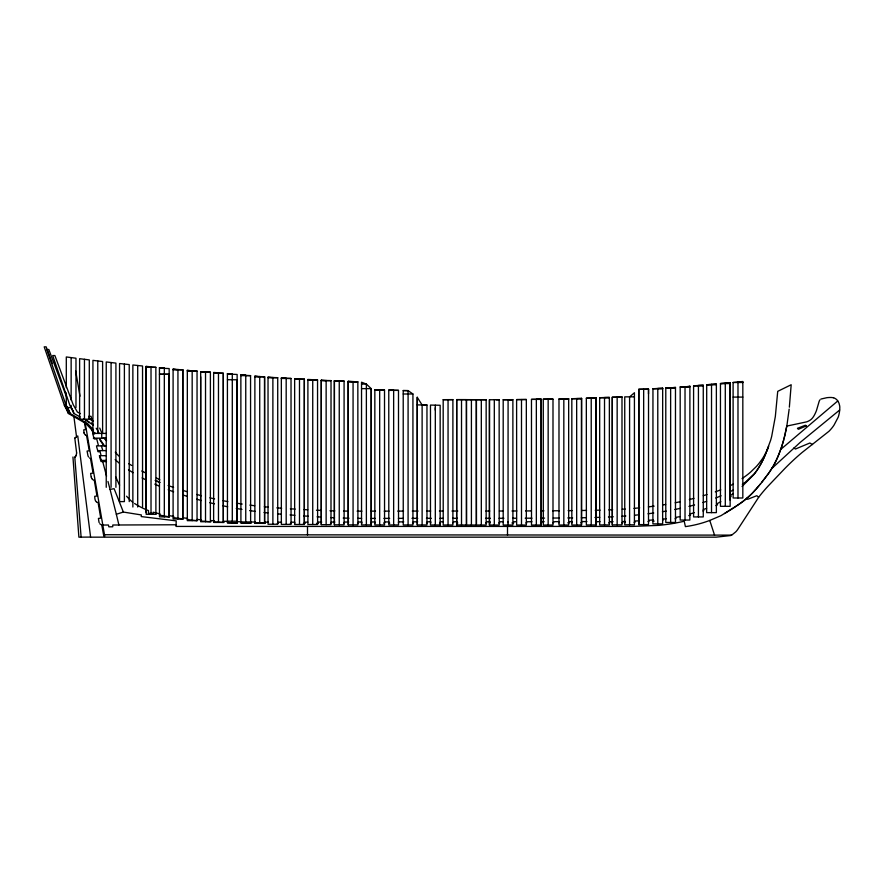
<?xml version="1.0" encoding="UTF-8"?>
<svg xmlns="http://www.w3.org/2000/svg" width="884" height="884" viewBox="0 0 884 884"><rect width="100%" height="100%" fill="white"/><g stroke="black" fill="none" stroke-linecap="round" stroke-linejoin="round"><path stroke-width="1.33" d="M177.938 369.788L173.098 368.926L173.098 518.974L182.778 518.974L182.778 369.788L173.098 369.357M192.171 371.015L187.331 370.186L187.331 520.654L197.01 520.654L197.077 519.449L201.419 519.847L201.309 521.052L210.911 521.77L210.989 520.566L214.469 520.775L214.392 521.991L218.757 522.223L224.006 522.466L224.05 521.251L227.542 521.394L227.497 522.599L237.1 522.908L237.133 521.693L241.498 521.814L241.465 523.019L251.067 523.206L251.089 522.002L255.443 522.057L255.432 523.273L265.034 523.372L265.045 522.157L268.526 522.179M205.519 372.153L200.679 371.744L200.679 521.737L210.37 521.737L210.403 372.153L205.53 371.744L205.519 521.737M272.88 377.678L268.029 377.037L268.029 524.245L277.72 524.245L277.72 377.689L268.029 377.678M435.315 410.176L435.315 407.712M490.101 522.952L490.101 521.748L486.609 521.737L486.609 522.952L485.736 522.952M508.035 522.787L508.035 521.56M685.023 386.938L689.863 386.186M326.141 380.628L321.301 380.186L321.268 524.566M617.154 397.248L621.993 396.927L621.993 524.864L612.314 524.864L612.28 397.248L621.993 397.082M379.678 390.032L374.838 389.91M76.632 452.995L76.234 455.183M84.952 421.734L104.909 537.163L716.084 537.163L730.449 535.571A9.205 9.205 0 0 0 731.201 535.295L731.598 535.118A6.077 6.077 0 0 0 731.985 534.908L735.687 531.914A14.21 14.21 0 0 0 736.361 531.207A12.608 12.608 0 0 0 736.969 530.477A27.658 27.658 0 0 0 737.864 529.24L758.815 497.051A163.982 163.982 0 0 1 767.876 486.333L784.428 468.951A239.984 239.984 0 0 1 802.064 452.52L828.905 431.337A44.288 44.288 0 0 0 831.446 428.563A36.056 36.056 0 0 0 833.004 426.585A32.056 32.056 0 0 0 834.087 425.005L838.143 417.303A16.796 16.796 0 0 0 838.706 415.579L839.137 413.8A33.006 33.006 0 0 0 839.568 411.171L839.8 408.065A17.625 17.625 0 0 0 839.767 406.817A15.116 15.116 0 0 0 839.701 406.01L839.093 403.535A12.906 12.906 0 0 0 838.717 402.673L837.645 400.784A7.127 7.127 0 0 0 837.38 400.408L837.181 400.165A5.801 5.801 0 0 0 836.861 399.811A6.939 6.939 0 0 0 836.496 399.469L836.098 399.137A10.94 10.94 0 0 0 835.667 398.817A9.094 9.094 0 0 0 834.905 398.364L834.297 398.065A8.696 8.696 0 0 0 833.855 397.899M789.357 407.192L791.18 384.739L777.721 391.347L775.334 416.53L771.71 436.254A114.169 114.169 0 0 1 770.572 440.453L765.124 455.183A113.959 113.959 0 0 1 763.71 458.365A100.577 100.577 0 0 1 762.572 460.719L762.174 461.503A80.488 80.488 0 0 1 760.958 463.813L758.085 468.642A60.974 60.974 0 0 1 757.08 470.155L755.842 471.923A71.538 71.538 0 0 1 753.732 474.708L742.074 486.454M789.158 409.115L786.926 425.425L784.108 438.365M159.44 367.667L159.485 516.853L169.164 516.853L169.419 515.681L173.728 516.411L173.529 517.604L183.054 519.019L183.22 517.825L187.541 518.389L187.386 519.593L196.955 520.654M785.268 433.668L786.804 426.077L806.705 421.845A20.586 20.586 0 0 0 808.352 421.149L809.191 420.718A13.271 13.271 0 0 0 809.954 420.265L810.65 419.778A10.144 10.144 0 0 0 811.512 419.049L812.098 418.441A12.199 12.199 0 0 0 812.484 417.988A14.21 14.21 0 0 0 813.048 417.259L813.225 416.994A20.929 20.929 0 0 0 814.109 415.591A30.443 30.443 0 0 0 815.092 413.712L815.711 412.364A37.305 37.305 0 0 0 816.551 410.264L819.17 401.303A9.326 9.326 0 0 1 819.424 400.75L819.766 400.143A5.017 5.017 0 0 1 819.976 399.833M797.523 428.298L805.357 425.237L806.285 425.69M784.981 434.906L783.854 439.304A135.959 135.959 0 0 1 783.069 442.099A132.843 132.843 0 0 1 782.229 444.873A122.467 122.467 0 0 1 781.323 447.636L780.683 449.47A121.451 121.451 0 0 1 778.66 454.796L777.92 456.586A111.495 111.495 0 0 1 776.749 459.238A94.477 94.477 0 0 1 775.5 461.868A80.621 80.621 0 0 1 773.235 466.144L769.378 472.2A127.141 127.141 0 0 1 767.688 474.564L760.019 484.531M783.776 439.591L783.257 441.459A123.196 123.196 0 0 1 782.428 444.243A129.252 129.252 0 0 1 780.915 448.84L779.224 453.37A118.644 118.644 0 0 1 777.367 457.846A99.207 99.207 0 0 1 776.163 460.487L774.428 463.945A77.118 77.118 0 0 1 773.511 465.647A71.726 71.726 0 0 1 772.041 468.155L771.003 469.791A90.146 90.146 0 0 1 769.423 472.155A97.958 97.958 0 0 1 768.295 473.736L767.157 475.294M768.384 447.083L767.389 449.658M76.223 455.205L75.869 456.011M766.715 451.337L767.157 450.221M765.798 453.58L763.61 458.564A84.963 84.963 0 0 1 762.826 460.199L762.561 460.752M762.284 461.282L762.008 461.824A67.748 67.748 0 0 1 761.157 463.426L760.571 464.487A75.593 75.593 0 0 1 759.212 466.84A74.709 74.709 0 0 1 757.334 469.78L756.947 470.354A45.206 45.206 0 0 1 754.627 473.459L745.488 482.067A82.974 82.974 0 0 1 742.328 484.31M75.748 456.232L75.405 456.785M766.572 476.067L764.24 479.161M763.654 479.924L761.831 482.266M760.66 483.736L752.306 493.217A91.461 91.461 0 0 1 750.229 495.25L746.151 498.863A93.682 93.682 0 0 1 743.124 501.283A107.649 107.649 0 0 1 741.577 502.443L733.598 507.935M758.826 485.979L756.262 488.974M755.621 489.692L754.969 490.41A109.561 109.561 0 0 1 753.024 492.476A91.151 91.151 0 0 1 751.665 493.858L749.566 495.869A91.074 91.074 0 0 1 747.4 497.803L746.615 498.477A91.041 91.041 0 0 1 744.372 500.311A98.334 98.334 0 0 1 742.063 502.079A113.914 113.914 0 0 1 740.505 503.228A136.291 136.291 0 0 1 738.129 504.897L721.068 515.626L709.764 520.433A111.174 111.174 0 0 1 685.398 526.621L684.227 521.217A186.933 186.933 0 0 1 658.558 525.372L632.557 526.422L176.015 526.422L176.225 520.864L141.241 516.576L141.341 514.941L123.362 512.057L116.345 514.256L118.898 524.986M75.295 456.918L74.543 456.973M771.831 468.476L799.954 442.608L839.701 409.999M629.585 524.809L629.585 396.916L634.425 392.739L634.425 524.809L624.745 524.809L624.745 396.85L634.425 396.85M780.683 449.47L837.767 400.96M733.201 493.504L730.383 495.581L731.09 496.554L729.654 497.582M74.797 438.077L77.759 435.945L90.61 537.163L103.992 537.163L101.704 524.731A5.691 5.691 0 0 1 101.019 524.61L99.77 523.803M733.311 508.134L724.571 513.56M720.847 501.681L716.99 503.736L717.543 504.808L715.952 505.593M733.057 484.189L731.344 485.106A86.632 86.632 0 0 1 729.62 485.99M729.886 491.747L730.759 491.316A115.185 115.185 0 0 0 733.344 490.001M820.916 399.049L826.883 397.689A33.935 33.935 0 0 1 829.634 397.491A22.697 22.697 0 0 1 830.861 397.48A18.365 18.365 0 0 1 831.954 397.535L833.546 397.8M721.101 495.802L715.731 498.023M706.614 508.311L703.355 509.549L703.774 510.687L702.957 510.985M720.758 489.869L715.3 491.858M706.625 501.316L702.946 502.51M694.283 512.676L690.117 513.958L690.459 515.118L688.769 515.615M707.012 494.543L703.299 495.67M694.006 498.344L689.321 499.593M694.581 504.941L688.945 506.388M679.895 501.803L675.155 502.775M680.459 508.333L674.768 509.504M107.959 481.448L110.058 489.404L114.124 488.686L123.362 512.057M675.056 518.753L675.917 518.599L675.707 517.416A123.263 123.263 0 0 0 678.271 516.919A123.207 123.207 0 0 0 679.984 516.565M666.204 511.085L662.381 511.726M665.63 504.477L662.757 504.93M653.762 513.018L648.005 513.781M654.138 506.156L648.37 506.886M666.216 518.798L662.746 519.162L662.856 520.367M639.353 514.764L634.535 515.239M639.707 507.836L633.927 508.377M733.145 382.496L742.825 381.49L742.825 497.99L733.145 497.99L733.101 382.496L742.825 382.496M716.371 384.308L706.703 384.728L706.648 512.632L716.371 512.632L716.371 383.899L706.681 384.739L716.371 384.728M693.62 385.877L703.266 385.037L703.266 516.93L693.586 516.93L693.586 385.877L703.266 385.877M730.14 382.761L730.14 506.322L720.449 506.322L720.449 383.568L730.129 382.761L730.173 500.267M730.14 383.17L720.449 383.568L730.14 383.568M680.194 386.938L689.863 386.573M625.85 515.98L621.993 516.256M654.138 521.107L653.265 521.173L653.177 519.969L648.834 520.267L648.911 521.472L648.038 521.527M670.636 387.954L675.475 387.28L675.475 522.455L665.785 522.455L665.785 387.954L675.475 387.623M625.231 509.04L622.336 509.228M662.635 388.153L652.956 388.761L652.911 523.88L662.635 523.88L662.668 388.153M648.536 389.026L648.502 524.61L638.823 524.61L638.778 389.303L648.502 389.026L648.502 393.91M613.286 516.775L608.457 517.007M634.082 522.3L634.955 522.256L634.889 521.052L639.254 520.82L639.32 522.024M612.667 509.736L608.8 509.891M586.368 398.22L596.059 397.855L596.059 524.974L586.368 524.974L586.335 398.22L596.059 398.22M599.672 397.712L609.363 397.347L609.363 524.93L599.672 524.93L599.672 397.712L609.363 397.712M581.506 398.397L571.826 398.706L571.826 525.019L581.506 525.019L581.55 398.397L581.506 525.019M599.75 517.339L594.91 517.483M621.85 522.764L622.723 522.742L622.69 521.538L625.308 521.461L625.342 522.665M600.092 510.156L595.252 510.256M559.019 398.982L568.666 398.794L568.666 525.03L558.986 525.03L558.986 398.982L568.666 398.982M586.202 517.67L581.363 517.759M586.545 510.411L581.705 510.488M521.494 399.535L526.334 399.457L526.334 525.052L516.654 525.052L516.61 399.59L521.494 399.535L521.494 525.052M531.505 399.38L541.185 399.236L541.218 525.041L531.505 525.052L531.472 399.38L541.185 399.38L536.345 399.303L536.345 525.052M543.317 399.203L552.997 399.071L552.997 525.041L543.317 525.041L543.273 399.203L552.997 399.203L548.157 399.137L548.157 525.041M568.147 510.654L572.025 510.609M567.804 517.936L572.644 517.88M443.216 399.667L452.895 399.612L452.895 524.997L443.216 524.997L443.182 399.667L452.895 399.667M559.439 510.742L552.655 510.786M503.195 399.723L512.875 399.634L512.908 525.041L503.195 525.041L503.195 399.723L512.875 399.723L508.09 399.69L508.035 525.041M543.947 510.841L541.041 510.864M540.699 518.135L544.577 518.112M553.285 518.057L559.097 518.013M613.098 521.693L609.606 521.704L609.606 522.919L608.733 522.919M525.549 510.941L531.361 510.919M516.842 510.974L512.002 510.996M512.621 518.245L516.499 518.234M525.207 518.201L531.991 518.179M307.787 522.157L305.168 522.157L305.168 523.372L303.422 523.372M321.743 522.101L318.251 522.112L318.262 523.328L316.516 523.328M334.826 522.068L331.334 522.079L331.345 523.284L330.472 523.295M348.782 522.035L344.417 522.046L344.428 523.251L343.556 523.251M403.745 521.869L398.507 521.891L398.507 523.096M417.701 521.825L413.336 521.836L413.336 523.052L412.463 523.052M544.179 521.693L541.572 521.704L541.572 522.919L540.699 522.919M290.339 523.416L291.212 523.416L291.212 522.201L294.703 522.19L294.703 523.405M357.512 523.217L358.385 523.217L358.385 522.002L360.992 522.002L361.865 522.002L361.876 523.206M370.595 523.184L371.468 523.184L371.468 521.969L374.949 521.958L374.96 523.173M383.678 523.151L385.424 521.936L388.916 521.925L388.916 523.129L389.789 523.129M426.419 523.008L427.292 523.008L427.292 521.803L429.911 521.792L430.784 521.792L430.784 522.996M439.503 522.974L440.376 522.974L440.376 521.77L442.994 521.759M567.738 522.82L569.484 522.809L569.484 521.604L572.103 521.593L572.103 522.809M552.909 522.875L554.655 521.659L559.019 521.637L559.019 522.853M176.071 524.776L112.787 525.008L112.732 526.765L108.854 526.842L108.445 525.019L102.82 525.041M494.311 399.745L499.151 399.734L499.195 525.041L489.471 525.041L489.471 399.745L494.311 399.745L494.311 525.041M94.588 433.867L92.721 433.867L94.268 438.95L96.721 438.95L98.4 445.414M361.943 511.151L357.103 511.151M370.65 511.129L375.49 511.129M384.208 511.129L389.048 511.118M397.756 511.107L403.568 511.096M412.287 511.074L418.088 511.062M426.806 511.051L430.674 511.04M439.392 511.04L443.26 511.04M485.857 511.04L489.736 511.029M499.416 511.018L503.283 511.018M389.678 518.378L383.866 518.389M398.386 518.356L403.226 518.344M411.944 518.333L417.745 518.322M426.464 518.311L431.304 518.311M442.917 518.3L440.011 518.3M485.515 518.289L490.355 518.289M499.073 518.278L503.913 518.267M516.267 521.748L513.648 521.748L513.648 522.963L511.913 522.963M531.969 521.737L526.742 521.737L526.742 522.952L525.87 522.952M452.597 522.952L454.332 521.737L456.951 521.737L456.951 522.952L457.824 522.952M731.598 535.118L104.489 534.721M146.18 366.849L155.86 367.324L155.893 514.311M146.18 367.324L155.86 367.324M159.485 368.131L169.164 368.573L169.164 516.853L159.75 515.118L159.993 513.936L153.197 512.212L153.197 513.35L148.468 513.35L148.468 510.598A72.035 72.035 0 0 1 134.6 503.504M173.098 369.788L182.778 369.788M187.331 370.595L197.01 371.015L187.331 371.015M200.679 372.153L210.37 372.153M213.63 372.849L223.309 373.258L223.343 522.433L213.63 522.433L213.63 372.44L218.425 372.849M213.63 373.258L223.309 373.258L223.309 522.433M227.453 374.043L237.133 374.462L237.133 522.908L227.453 522.908L227.409 373.623M159.485 374.241L169.164 374.241L169.198 516.853M159.485 374.297L169.164 374.297M240.912 375.214L245.719 375.214M240.912 375.214L250.559 375.634L250.625 523.195L240.912 523.195L240.868 374.794L245.752 375.214L245.752 523.195M240.912 375.634L250.592 375.634M254.879 376.396L264.548 376.772L264.57 523.361L254.879 523.361L254.879 375.998L259.73 376.772M254.879 376.783L264.57 376.783M268.029 377.369L277.698 377.678M281.344 378.186L291.024 378.462L291.057 524.4L281.344 524.4L281.344 377.899L286.184 378.186L286.184 524.4M281.344 378.462L291.024 378.462M294.648 378.938L304.328 379.225L304.328 524.499L294.648 524.499L294.648 378.661L299.488 378.949L299.488 524.499M294.648 379.225L304.328 379.225M227.453 379.711L237.133 379.777M307.897 379.711L317.544 379.987L317.61 524.521L307.897 524.521L307.897 379.435L312.737 379.722L312.737 524.521M307.897 379.987L317.577 379.987M321.301 380.418L330.992 380.628L321.301 380.628M334.406 380.927L344.086 381.092L344.119 524.809L334.406 524.809L334.406 380.761L339.246 380.927L339.246 524.809M334.406 381.092L344.086 381.092M348.23 381.523L357.843 381.866L357.909 524.875L348.23 524.875L348.186 381.269L357.909 381.866L348.23 381.866M742.825 382.032L737.985 382.032L737.985 497.99M361.534 384.065L366.374 384.076L371.214 388.628L371.214 524.919L361.534 524.919L361.534 382.197L366.374 384.076L366.374 524.919M698.426 516.93L698.426 385.457L703.266 385.457M689.863 386.938L680.183 386.938L680.183 520.046L689.863 520.046L689.896 386.186M665.785 387.954L675.475 387.954M662.635 388.463L657.784 388.463L657.784 523.88M361.534 388.628L371.214 388.628M652.944 388.761L662.635 388.761M648.502 389.303L638.823 389.303L638.823 524.61M374.838 390.032L384.518 390.032L384.551 524.941L374.838 524.941L374.838 389.789L384.518 390.032M388.805 390.142L398.496 390.374L398.529 524.952L388.805 524.952L388.772 390.142L393.645 390.264L393.645 524.952M388.805 390.385L398.496 390.374M403.248 390.618L408.088 390.618L412.927 393.999L412.927 524.963L403.248 524.963L403.214 390.496L408.088 390.618M403.248 393.999L412.916 393.988M733.145 397.093L742.825 397.093M621.993 397.248L612.314 397.248L612.314 524.864M604.523 524.93L604.523 397.524L609.363 397.524M596.059 398.032L591.219 398.043L591.219 524.974M581.506 398.551L576.666 398.562L576.666 525.019M571.826 398.706L581.506 398.706M568.666 398.894L563.826 398.894L563.826 525.03M466.398 525.019L466.354 399.634L456.674 399.634L456.641 525.008L466.354 525.019M466.575 399.69L476.255 399.69L476.299 525.03L466.575 525.03L466.542 399.634L486.156 399.734L486.156 525.03L476.476 525.03L476.443 399.69M476.476 399.69L486.156 399.734M516.654 399.59L526.334 399.524M496.289 399.745L499.151 399.745M417.281 404.905L426.961 405.005L426.961 524.963L417.281 524.963L417.237 397.281L422.121 405.005M88.698 416.298L91.03 416.298L92.312 421.325M106.235 433.425L92.93 433.425L92.93 360.363L102.61 361.534L102.61 433.425M93.306 438.144L106.235 438.144M96.433 445.89L106.235 445.89M97.793 450.608L106.235 450.608M99.328 455.691L106.235 455.691M100.743 460.409L106.235 460.409M99.494 456.431L101.041 461.547L106.5 461.547M451.978 511.04L457.779 511.04M155.86 514.311L146.18 514.311L146.18 366.374L151.02 366.849L151.02 514.311M452.597 518.3L457.437 518.3M371.28 518.411L375.147 518.4M227.453 521.206L237.133 521.206M581.694 521.571L586.932 521.582M240.912 521.958L250.592 521.958M281.609 522.212L278.128 522.212L278.128 523.416L277.256 523.416M254.879 522.787L264.57 522.787M580.821 522.787L581.694 522.787M466.354 399.634L456.697 399.612L456.674 525.019M503.184 521.748L499.692 521.748L499.692 522.963L498.819 522.963M361.6 518.378L357.722 518.344M348.384 511.107L343.544 511.051M600.015 521.671L596.523 521.648L596.512 522.853L595.639 522.842M426.961 405.005L422.121 404.905L422.121 524.963M349.014 518.212L343.202 518.068M90.588 537.085L78.897 537.163L72.941 457.017M334.837 510.886L329.997 510.742M321.29 510.433L316.45 510.223M334.495 517.748L330.627 517.582M307.743 509.792L303.886 509.593M320.958 517.063L317.091 516.831M295.179 509.096L290.35 508.797M308.406 516.267L303.577 515.924M281.653 508.223L276.825 507.869M294.88 515.295L290.051 514.919M232.238 374.031L227.453 373.623L232.293 374.043L232.293 522.908M281.377 514.201L277.521 513.858M268.15 507.151L264.294 506.775M164.291 368.12L159.485 367.667L164.325 368.131L164.325 516.853M132.865 507.029L132.865 364.981L142.545 365.998L142.545 507.029M267.885 512.897L264.029 512.477M124.39 364.053L124.39 501.604L119.55 501.604L119.55 363.512L129.23 364.584L129.23 501.604M106.235 487.316L106.235 361.965L115.915 363.103L115.915 487.316M254.669 505.725L249.863 505.129M84.455 359.302L89.295 359.91L89.295 419.215L79.615 419.215L79.615 358.683L84.455 359.302L84.455 419.215M66.3 387.656L66.3 356.959L75.98 358.219L75.98 407.557M255.388 511.405L249.631 510.609M242.194 504.057L236.459 503.151M241.984 509.416L236.26 508.433M227.873 501.648L223.122 500.72M227.696 506.786L222.967 505.792M214.602 498.907L209.884 497.814M214.469 503.858L209.762 502.709M201.43 495.703L196.756 494.454M201.331 500.51L196.668 499.206M187.452 491.791L182.811 490.377M187.397 496.432L182.789 494.952M173.595 487.416L168.104 485.526M173.629 491.813L168.181 489.791M159.96 482.443L155.197 480.421M158.877 482.001L159.617 482.299M158.17 481.703L155.507 480.553M159.23 486.112L154.81 484.134M145.871 473.084L141.749 470.995M146.39 480.134L142.103 477.912M80.444 413.635L77.372 412.021L73.195 404.684L54.874 355.556L52.697 355.556L69.825 405.17A68.112 67.206 0 0 1 73.936 413.513L80.322 417.027M83.693 418.828L93.295 425.105M156.357 477.924L159.838 479.835M66.532 396.982L48.83 349.512L46.819 349.512L66.024 405.17A67.206 66.952 0 0 1 70.145 413.513L87.516 423.48L93.45 429.834M52.366 363.545L46.145 346.837L44.2 346.837L64.333 405.17A66.864 66.841 0 0 1 68.444 413.513L85.814 423.491L91.759 429.845A16.686 16.686 0 0 1 93.328 433.425A16.697 16.686 0 0 0 91.759 429.845M812.54 444.564L809.877 443.006L795.368 449.05L794.02 447.868M85.98 420.055L89.019 421.9M133.031 472.708L128.478 469.791M128.71 463.636L131.639 465.448M96.466 501.902L96.931 502.178A3.26 3.26 0 0 0 97.273 502.322L98.091 502.554L100.743 518.135L98.422 518.411L98.897 521.549A10.575 10.575 0 0 0 99.085 522.345L99.196 522.665M93.096 421.071L88.588 418.077L93.107 421.071M89.56 457.967L89.638 458.022A5.536 5.536 0 0 0 90.488 458.531L93.074 473.106L90.654 473.415L90.908 475.36A18.531 18.531 0 0 0 91.118 476.454A14.895 14.895 0 0 0 91.251 477.017M119.362 463.282L115.163 459.614M758.627 497.305L756.848 495.703L747.643 499.305L746.892 498.244M91.45 422.828L93.24 424.563M119.064 456.21L117.804 454.962A46.841 46.841 0 0 1 115.959 452.984L115.285 452.199M85.162 434.817L84.687 434.21A6.166 6.166 0 0 1 84.521 433.889L84.466 433.779A4.707 4.707 0 0 1 84.323 433.447M104.787 438.298L106.522 440.099M96.223 501.725L95.549 500.852A6.354 6.354 0 0 1 95.339 500.366A6.84 6.84 0 0 1 95.196 499.924A8.387 8.387 0 0 1 95.052 499.416L94.997 499.151A10.685 10.685 0 0 1 94.864 498.366L94.71 496.322L96.975 496.001L94.301 480.266A5.669 5.669 0 0 1 93.859 480.156A4.486 4.486 0 0 1 93.472 480.012L93.14 479.846A3.304 3.304 0 0 1 92.765 479.614A3.138 3.138 0 0 1 92.223 479.117L91.969 478.785M106.522 440.829L104.787 439.028A39.857 39.857 0 0 0 103.605 437.911M104.489 445.89L99.505 438.552M96.179 428.232L97.229 429.812A17.028 16.807 0 0 1 98.82 433.425A16.973 16.785 0 0 0 98.08 431.447M70.996 407.016L73.582 412.021M99.737 428.066L101.98 433.425M91.803 478.52L91.616 478.111A8.232 8.232 0 0 1 91.406 477.537A9.315 9.315 0 0 1 91.251 477.017M115.926 477.106L117.207 480.167A97.373 97.373 0 0 0 119.583 485.15M709.764 520.433L714.559 535.163M101.384 445.89L102.82 450.608M96.577 446.707L98.091 451.746L100.102 451.746L101.019 455.26M99.892 455.691L101.306 460.409M102.71 461.547L106.555 476.144M110.058 489.404L116.345 514.256M75.659 370.838L79.98 396.209M84.3 421.58L85.66 429.591L83.726 429.845L83.958 432.088A8.729 8.729 0 0 0 84.135 432.84M806.33 425.867L798.462 429.281L797.49 428.508M73.891 416.474L76.532 436.829M74.797 438.099L76.632 452.973M74.82 457.503L81.096 536.853M768.682 446.199L768.682 446.265A62.322 62.322 0 0 1 767.224 449.823A57.803 57.803 0 0 1 766.428 451.58L764.163 455.857A59.372 59.372 0 0 1 762.119 459.15L759.257 463.05A68.267 68.267 0 0 1 757.411 465.293A62.311 62.311 0 0 1 756.118 466.73L750.56 472.122A72.775 72.775 0 0 1 748.328 473.99L747.577 474.586A83.516 83.516 0 0 1 745.256 476.332L744.472 476.896A119.174 119.174 0 0 1 742.074 478.553M725.289 383.17L725.3 506.322M353.07 381.866L353.07 524.875M218.47 373.258L218.47 522.433M711.521 384.308L711.521 512.632M685.023 386.573L685.023 520.046M670.636 387.623L670.636 522.455M643.663 389.303L643.663 524.61M617.154 397.082L617.154 524.864M596.092 397.855L596.092 524.941M541.185 399.236L541.185 525.052M507.504 526.422L507.504 535.152M489.438 399.745L489.438 525.041M481.316 399.712L481.316 525.03M471.415 399.667L471.415 525.03M461.514 399.623L461.514 525.019M448.055 399.634L448.055 524.997M435.315 405.17L435.315 524.986M417.281 397.281L417.281 524.963M408.088 390.618L408.088 524.963M379.678 389.91L379.678 524.941M371.247 388.628L371.247 524.919M348.23 381.269L348.23 524.875M334.373 380.761L334.373 524.72M331.025 380.628L330.992 524.676L321.301 524.676L321.301 380.186M326.141 380.418L326.141 524.676M307.499 526.422L307.499 534.942M304.361 379.225L304.361 524.499M272.88 377.369L272.88 524.245M264.603 376.783L264.603 523.361M259.719 376.396L259.73 523.361M237.166 379.711L237.166 522.908M200.646 376.794L200.646 520.996M197.044 371.015L197.044 520.654M192.171 370.606L192.171 520.654M182.811 369.788L182.811 518.974M177.938 369.357L177.938 518.974M146.136 366.374L146.136 512.532M137.705 365.501L137.705 507.029M111.075 362.539L111.075 487.316M101.726 433.425L101.726 438.144M97.77 360.948L97.77 433.425M71.14 357.589L71.14 400.032M71.14 405.38L71.14 407.557L66.3 407.557L66.3 392.938M71.328 407.889A67.88 67.14 0 0 1 73.936 413.513M94.687 432.431A16.785 16.719 0 0 1 95.03 433.436M66.024 405.17A67.35 66.985 0 0 1 70.145 413.513M64.333 405.17A66.908 66.864 0 0 1 68.444 413.513M103.704 445.536A161.662 161.662 0 0 1 99.505 439.282M132.755 502.256A44.388 44.388 0 0 1 127.517 497.283A43.526 43.526 0 0 1 126.567 496.189M88.643 457.017A5.05 5.05 0 0 1 88.389 456.63L88.157 456.21A5.105 5.105 0 0 1 87.969 455.79L87.085 451.05L89.273 450.785L86.566 435.536A4.652 4.652 0 0 1 86.234 435.425A5.691 5.691 0 0 1 85.87 435.282L85.781 435.237A3.326 3.326 0 0 1 85.494 435.083M84.278 433.337A6.166 6.166 0 0 1 84.079 432.729M440.155 524.986L430.475 524.986L430.475 405.071L440.155 405.27L440.155 524.986"/></g></svg>
